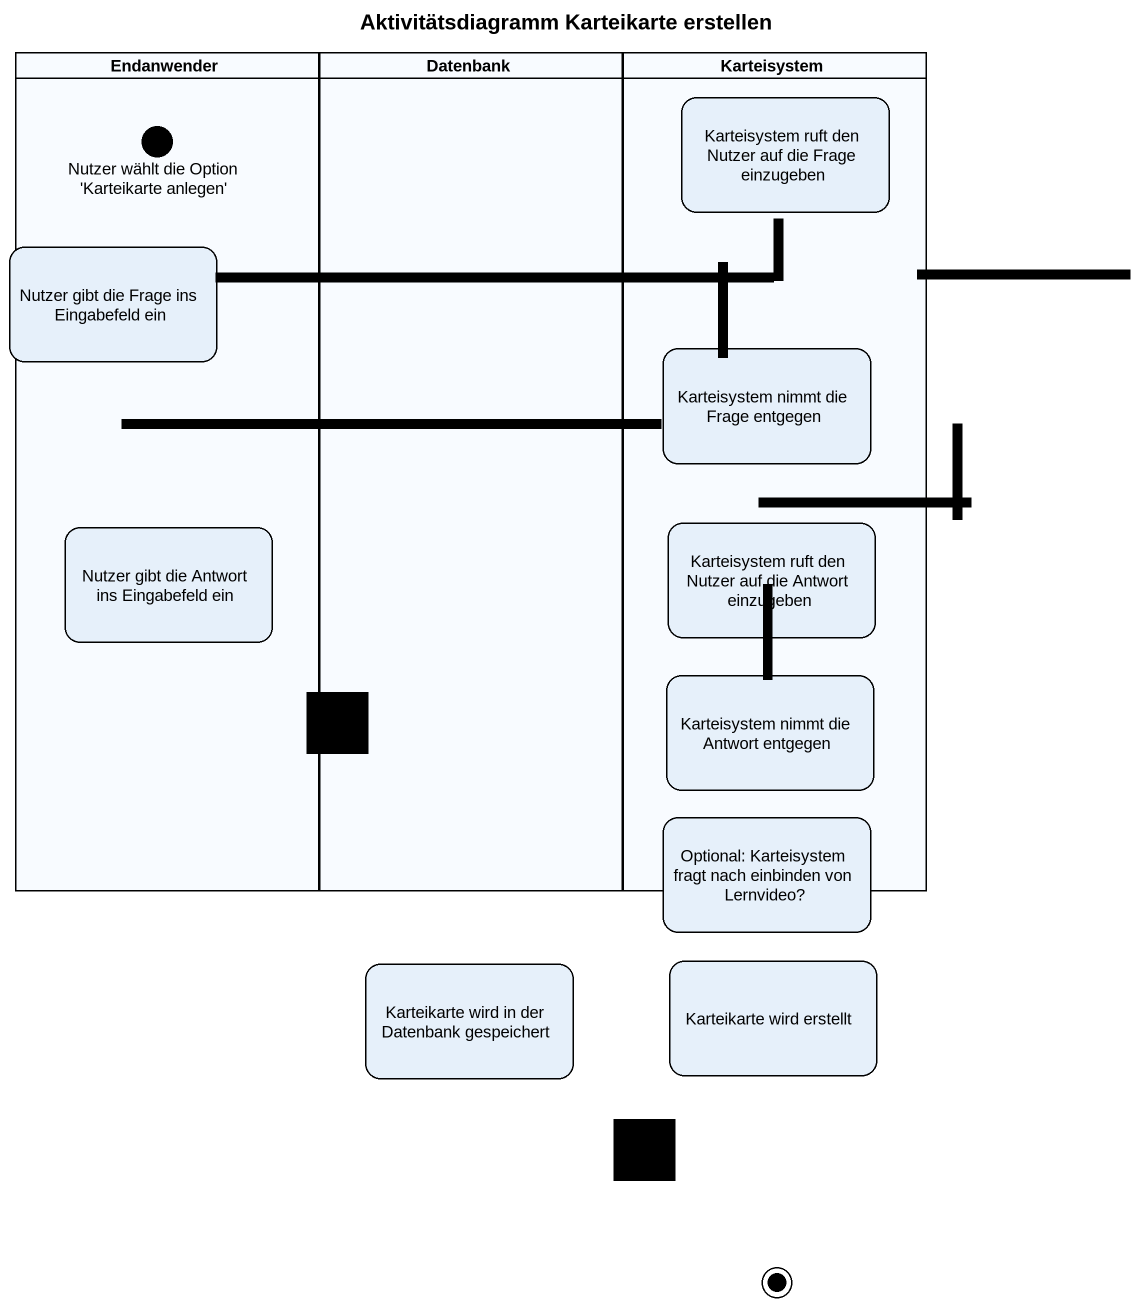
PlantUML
@startuml
title Aktivitätsdiagramm Karteikarte erstellen
hide empty description
state Endanwender <<partition>> {
  state "Nutzer wählt die Option 'Karteikarte anlegen'" as Nutzer_wählt_die_Option <<start>>
  state "Nutzer gibt die Antwort ins Eingabefeld ein" as Nutzer_gibt_die_Antwort_ins
}
state Datenbank <<partition>>
state Karteisystem <<partition>> {
  state "Karteisystem ruft den Nutzer auf die Frage einzugeben" as Karteisystem_ruft_den
  state fork1 <<fork>>
  state fork2 <<fork>>
  state "Karteisystem nimmt die Frage entgegen" as Karteisystem_nimmt_die
  state "Karteisystem ruft den Nutzer auf die Antwort einzugeben" as Karteisystem_ruft_den_2
  state fork8 <<fork>>
  state "Karteisystem nimmt die Antwort entgegen" as Karteisystem_nimmt_die_2
}
state "Nutzer gibt die Frage ins Eingabefeld ein" as Nutzer_gibt_die_Frage_ins
state fork3 <<fork>>
state fork4 <<fork>>
state fork5 <<fork>>
state fork6 <<fork>>
state fork7 <<fork>>
state fork9 <<fork>>
state "Optional: Karteisystem fragt nach einbinden von Lernvideo?" as Optional_Karteisystem_fragt
state "Karteikarte wird erstellt" as Karteikarte_wird_erstellt
state "Karteikarte wird in der Datenbank gespeichert" as Karteikarte_wird_in_der
state fork10 <<fork>>
state final1 <<end>>
@enduml
